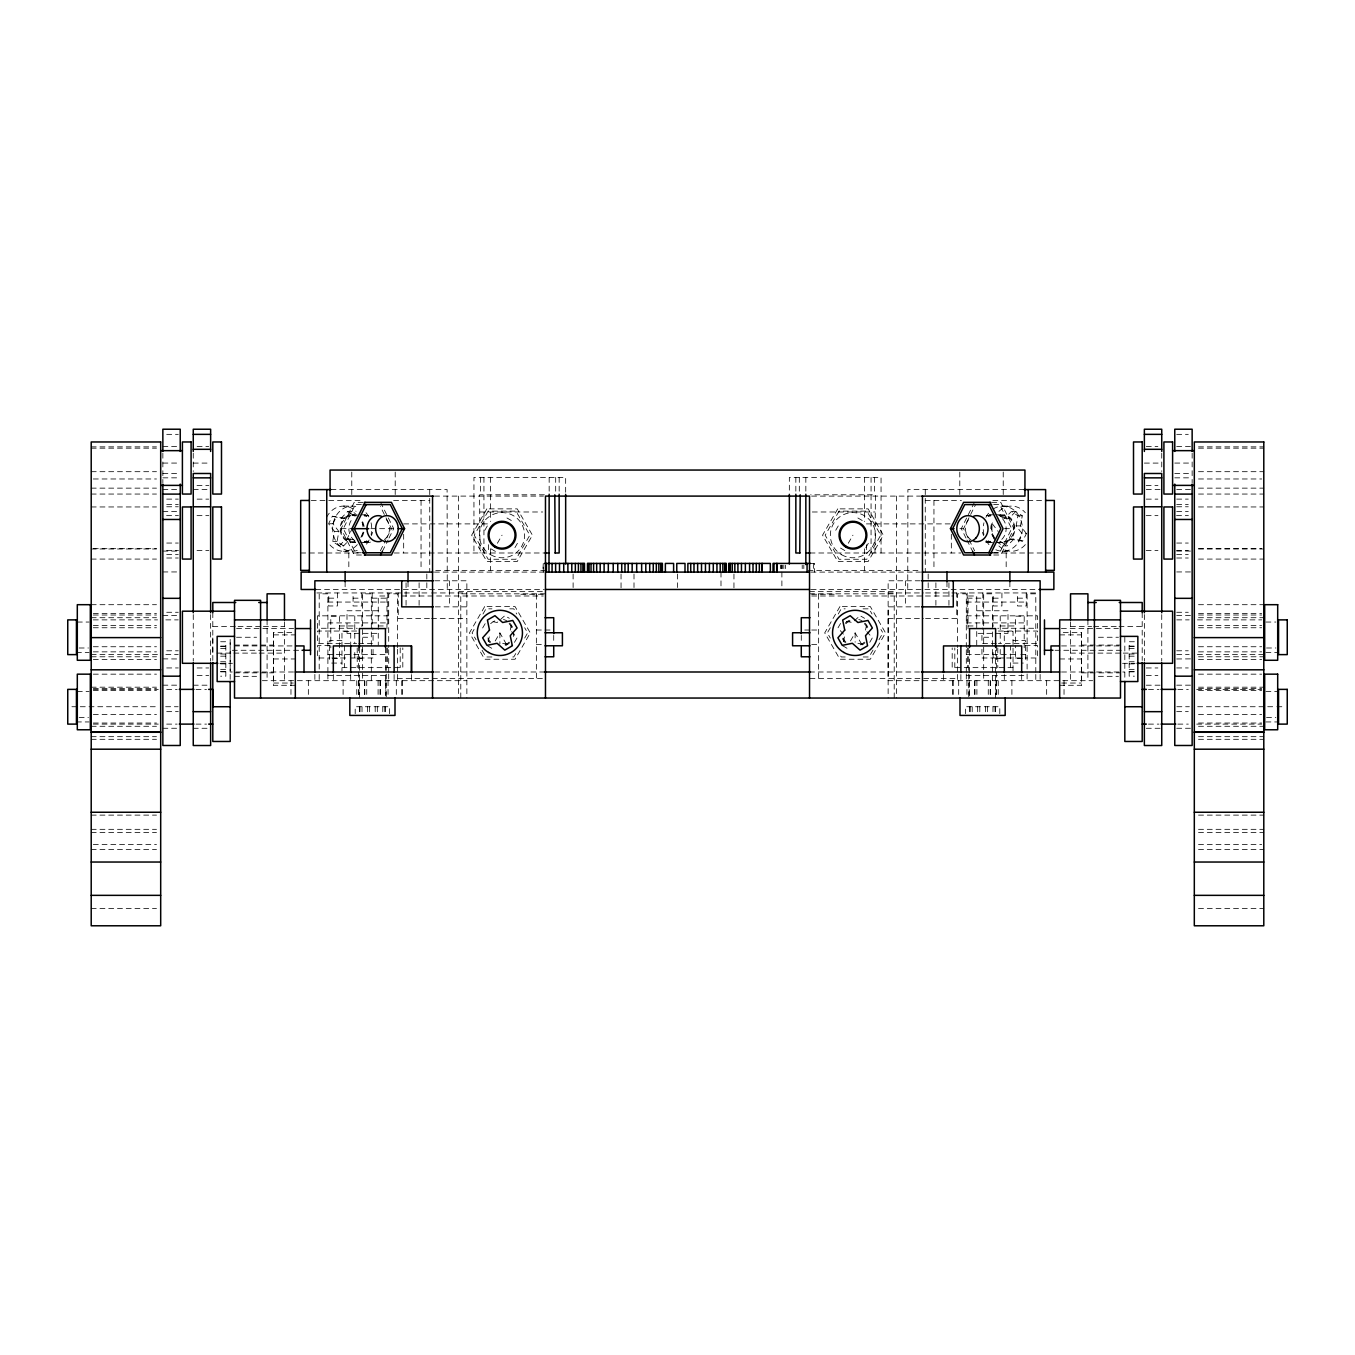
<?xml version="1.0" encoding="UTF-8"?>
<svg xmlns="http://www.w3.org/2000/svg" width="1355" height="1355" viewBox="0 0 1355 1355"><rect width="100%" height="100%" fill="white"/><g stroke="black" fill="none" stroke-linecap="round" stroke-linejoin="round"><path stroke-width="0.75" stroke-dasharray="5 3.75" d="M212.803 660.41L212.803 637.257M230.181 679.363L230.181 637.257M295.322 685.291L273.608 685.291L273.608 632.633L295.322 632.633M954.801 667.642L954.801 647.91M968.689 647.91L968.689 698.045M969.553 695.945L969.553 674.892M969.553 672.791L969.553 647.91M995.62 698.045L995.62 674.892M995.62 672.791L995.62 647.91M996.484 645.929L996.484 698.045M1010.39 667.642L1010.39 645.929M1059.678 685.291L1081.392 685.291L1081.392 632.633L1059.678 632.633M874.974 552.992L875.415 494.795L810.629 494.795M353.74 539.883L350.251 539.053L343.577 545.896L339.241 545.896L332.72 541.543L334.516 531.465L328.588 523.758L332.348 516.221L345.44 518.288L352.114 511.462L355.366 513.63M343.577 545.896L337.056 541.543L338.852 531.465L332.94 523.758L328.588 523.758M996.382 541.543L1002.886 545.896L1009.56 539.053L1022.652 541.119L1026.413 533.599L1022.06 533.599L1016.148 525.892L1017.944 515.798L1011.423 511.462L1004.749 518.288L1001.26 517.475M1026.413 533.599L1020.484 525.892L1022.28 515.798L1015.759 511.462L1011.423 511.462M488.257 641.745L489.494 635.681M510.259 630.126L511.496 624.062M843.504 641.745L844.741 635.681M865.506 630.126L866.743 624.062M332.94 523.758L336.701 516.221M361.463 555.008L354.214 555.008L341.054 528.67L354.214 502.349L363.276 502.349M346.541 539.968L352.181 528.67M360.87 537.359L362.75 533.599M380.349 550.892L385.904 539.781M386.836 537.935L391.46 528.67L380.349 506.465M382.432 551.248L388.072 539.968M389.004 538.071L393.712 528.67L380.552 502.349M974.448 502.349L961.288 528.67L965.996 538.071M968.164 537.935L963.541 528.67L975.583 504.602M991.725 502.349L1000.786 502.349L1013.947 528.67L1000.786 555.008L993.537 555.008M1018.299 541.119L1022.06 533.599M484.836 530.262L489.172 522.742M497.387 543.253L502.044 535.191M514.917 547.64L519.253 540.12M474.064 629.465L472.082 632.904L476.045 639.78M482.99 614.001L485.971 608.835L491.933 608.835M482.651 627.975L485.259 623.469M495.219 640.966L499.876 632.904L506.38 644.184M514.477 642.338L517.085 637.832L511.614 631.667M515.764 653.533L513.765 656.972L509.802 656.972M524.69 638.07L527.671 632.904L524.69 627.755M835.747 530.262L840.083 522.742M848.298 543.253L852.956 535.191M865.828 547.64L870.164 540.12M830.31 627.755L827.329 632.904L830.31 638.07M838.254 614.001L841.235 608.835L845.198 608.835M840.523 623.469L837.915 627.975L843.386 634.14M850.466 640.966L855.124 632.904L861.645 644.184M869.741 642.338L872.349 637.832L866.878 631.667M872.993 650.095L869.029 656.972L863.067 656.972M878.955 639.78L882.918 632.904L880.936 629.465M332.348 516.221L341.087 518.288L347.761 511.462L352.114 511.462M339.241 545.896L345.915 539.053L350.251 539.053M1004.749 518.288L1009.085 518.288L1015.759 511.462M1002.886 545.896L1007.239 545.896L1013.913 539.053L1022.652 541.119M166.716 434.345L178.301 434.345M1176.699 434.345L1188.284 434.345M162.854 446.456L178.301 446.456M197.119 446.473L208.704 446.473M1146.296 446.473L1157.881 446.473M1176.699 446.456L1192.146 446.456M91.208 446.862L156.486 446.862M1198.514 446.862L1263.792 446.862M91.208 448.166L156.486 448.166M1198.514 448.166L1263.792 448.166M162.854 463.071L180.232 463.071M193.257 463.088L210.635 463.088M1144.365 463.088L1161.743 463.088M1174.768 463.071L1192.146 463.071M91.208 471.692L156.486 471.692M1198.514 471.692L1263.792 471.692M162.854 473.471L180.232 473.471M1174.768 473.471L1192.146 473.471M162.854 477.841L180.232 477.841M1174.768 477.841L1192.146 477.841M93.309 478.976L156.486 478.976M1198.514 478.976L1261.691 478.976M197.017 485.378L208.856 485.378M1146.144 485.378L1157.983 485.378M91.208 488.139L156.486 488.139M1198.514 488.139L1263.792 488.139M162.854 489.528L178.301 489.528M193.257 489.545L208.704 489.545M330.976 489.595L447.099 489.595L447.252 589.476M1024.024 489.595L907.901 489.595L907.748 589.476M1146.296 489.545L1161.743 489.545M1176.699 489.528L1192.146 489.528M91.208 494.05L156.486 494.05M1198.514 494.05L1263.792 494.05M544.371 494.795L479.585 494.795L480.026 552.992M434.565 496.099L543.406 496.099M811.594 496.099L920.435 496.099M166.716 499.114L178.301 499.114M197.119 499.131L208.704 499.131M1146.296 499.131L1157.881 499.131M1176.699 499.114L1188.284 499.114M311.243 500.452L362.175 500.452M393.594 500.452L429.738 500.452M925.262 500.452L961.406 500.452M992.825 500.452L1043.756 500.452M166.716 504.568L178.301 504.568M361.362 504.602L355.349 504.602L343.306 528.67L355.349 552.755L361.362 552.755M993.638 504.602L999.651 504.602L1011.694 528.67L999.651 552.755L993.638 552.755M1176.699 504.568L1188.284 504.568M343.493 506.093L352.181 506.093M1002.819 506.093L1011.508 506.093M166.716 506.77L178.301 506.77M1176.699 506.77L1188.284 506.77M91.208 506.956L156.486 506.956M1198.514 506.956L1263.792 506.956M162.854 511.394L178.301 511.394M1176.699 511.394L1188.284 511.394M480.026 511.987L542.711 511.987M812.289 511.987L874.974 511.987M352.181 514.781L359.126 514.781M360.87 514.781L367.391 514.781A13.906 12.043 -90 0 0 364.275 515.256M994.13 514.781L987.609 514.781A13.906 12.043 -90 0 1 990.725 515.256M995.874 514.781L1002.819 514.781M166.614 515.645L178.454 515.645M197.017 515.645L208.856 515.645M352.181 515.645L358.618 515.798M364.444 515.645L368.543 515.645M986.457 515.645L990.556 515.645M998.72 515.645L1002.819 515.645M1017.944 515.798L1022.28 515.798M1146.144 515.645L1157.983 515.645M1176.547 515.645L1188.386 515.645M341.087 518.288L345.44 518.288M403.671 523.894L488.579 523.894M866.421 523.894L951.329 523.894M1016.148 525.892L1020.484 525.892M341.054 528.67L354.18 528.67M370.864 528.67L395.084 528.67M959.916 528.67L963.541 528.67M1004.445 528.67L1013.947 528.67M334.516 531.465L338.852 531.465M1009.56 539.053L1013.913 539.053M332.72 541.543L337.056 541.543M364.444 541.712L368.543 541.712M986.457 541.712L990.556 541.712M352.181 542.576L355.654 542.576M360.87 542.576L367.391 542.576M987.609 542.576L994.13 542.576M995.874 542.576L1002.819 542.576M166.716 543.05L178.301 543.05M1176.699 543.05L1188.284 543.05M93.309 548.673L156.486 548.673M1198.514 548.673L1261.691 548.673M91.208 548.978L156.486 548.978M1198.514 548.978L1263.792 548.978M166.614 550.384L178.454 550.384M197.017 550.384L208.856 550.384M1146.144 550.384L1157.983 550.384M1176.547 550.384L1188.386 550.384M162.854 551.079L178.301 551.079M1176.699 551.079L1192.146 551.079M343.493 551.265L352.181 551.265M1002.819 551.265L1011.508 551.265M300.691 552.992L361.65 552.992M394.22 552.992L544.964 552.992M810.036 552.992L960.78 552.992M993.351 552.992L1054.309 552.992M166.716 554.635L178.301 554.635M1176.699 554.635L1188.284 554.635M166.716 558.006L178.301 558.006M1176.699 558.006L1188.284 558.006M91.208 559.073L156.486 559.073M1198.514 559.073L1263.792 559.073M811.001 563.426L814.626 563.426L814.626 572.098M435.751 570.37L547.064 570.37M807.936 570.37L919.249 570.37M162.854 571.946L178.301 571.946M1176.699 571.946L1192.146 571.946M434.43 572.098L543.846 572.098M811.001 572.098L920.57 572.098M434.769 580.787L466.865 580.787L466.865 698.045M920.231 580.787L888.135 580.787L888.135 698.045M315.8 589.476L543.846 589.476M811.154 589.476L1039.2 589.476M458.617 591.644L545.472 591.644M809.528 591.644L896.383 591.644M316.85 592.948L429.433 592.948M431.517 592.948L466.865 592.948M888.135 592.948L923.483 592.948M925.567 592.948L1038.15 592.948M545.472 593.829L460.785 593.829L460.785 698.045M809.528 593.829L894.215 593.829L894.215 698.045M543.304 594.252L518.982 594.252L518.982 595.997M811.696 594.252L836.018 594.252L836.018 595.997M401.588 595.997L543.304 595.997M811.696 595.997L953.412 595.997M328.757 598.165L337.446 598.165M353.079 598.165L361.768 598.165M372.185 598.165L387.818 598.165M967.182 598.165L982.815 598.165M993.232 598.165L1001.921 598.165M1017.554 598.165L1026.243 598.165M327.893 602.06L388.699 602.06M966.301 602.06L1027.107 602.06M91.208 604.703L156.486 604.703M1198.514 604.703L1263.792 604.703M435.311 606.854L466.865 606.854M919.689 606.854L888.135 606.854L888.135 680.684L1092.655 680.684M509.802 608.835L513.765 608.835L516.746 614.001M863.067 608.835L869.029 608.835L872.01 614.001M378.265 610.766L346.999 610.766L346.999 633.344L378.265 633.344M976.735 610.766L1008.001 610.766L1008.001 633.344L976.735 633.344M166.716 612.274L178.301 612.274M1176.699 612.274L1188.284 612.274M93.309 613.527L156.486 613.527M1198.514 613.527L1261.691 613.527M93.309 615.018L156.486 615.018M1198.514 615.018L1261.691 615.018M162.854 615.627L178.301 615.543M1176.699 615.543L1192.146 615.627M388.699 615.831L317.476 615.831L317.476 628.263L357.28 628.263M966.301 615.831L1037.524 615.831L1037.524 628.263L997.72 628.263M91.208 617.711L156.486 617.711M1198.514 617.711L1263.792 617.711M429.433 618.473L398.251 618.473L398.251 592.948M431.517 618.473L466.865 618.473M888.135 618.473L923.483 618.473M925.567 618.473L956.749 618.473L956.749 592.948M93.275 619.879L157.536 619.879M165.818 619.879L178.25 619.879M1176.75 619.879L1189.182 619.879M1197.464 619.879L1261.725 619.879M77.303 622.047L89.091 622.047M1265.909 622.047L1275.834 622.047M327.893 622.91L388.699 622.91M966.301 622.91L1027.107 622.91M93.309 625.62L156.486 625.62M1198.514 625.62L1261.691 625.62M339.58 625.959L354.773 625.959M378.265 625.959L386.954 625.959M968.046 625.959L976.735 625.959M1000.227 625.959L1015.42 625.959M212.803 626.586L235.99 626.586M238.09 626.586L261.278 626.586M263.395 626.586L284.465 626.586M1070.535 626.586L1091.605 626.586M1093.722 626.586L1116.91 626.586M1119.01 626.586L1142.197 626.586M93.309 627.755L156.486 627.755M1198.514 627.755L1261.691 627.755M236.566 628.568L293.612 628.568M1061.388 628.568L1118.434 628.568M536.36 630.024L543.304 630.024M545.032 630.024L550.249 630.024M804.751 630.024L809.968 630.024M811.696 630.024L818.64 630.024M356.585 631.04L317.476 631.04L317.476 643.456L356.585 643.456M998.415 631.04L1037.524 631.04L1037.524 643.456L998.415 643.456M273.608 634.885L295.322 634.885M1059.678 634.885L1081.392 634.885M236.515 637.257L256.569 637.257M362.632 637.257L371.321 637.257M983.679 637.257L992.368 637.257M1098.431 637.257L1118.485 637.257M341.968 640.492L329.638 640.492L329.638 663.069M1013.032 640.492L1025.362 640.492L1025.362 663.069M220.628 641.745L225.828 641.745L225.828 676.179L220.628 676.179M1134.372 641.745L1129.172 641.745L1129.172 676.179L1134.372 676.179M358.652 643.456L373.065 643.456L373.065 631.87M996.348 643.456L981.935 643.456L981.935 631.87M536.36 644.472L543.304 644.472M811.696 644.472L818.64 644.472M234.517 645.065L273.608 645.065M1081.392 645.065L1120.483 645.065M329.824 645.556L317.476 645.556L317.476 657.988L329.824 657.988M1025.176 645.556L1037.524 645.556L1037.524 657.988L1025.176 657.988M234.517 645.929L293.476 645.929M1061.524 645.929L1120.483 645.929M220.628 646.098L225.828 646.098M1129.172 646.098L1134.372 646.098M220.628 646.521L225.828 646.521M1129.172 646.521L1134.372 646.521M93.309 646.741L156.486 646.741M1198.514 646.741L1261.691 646.741M79.166 647.995L88.465 647.995M1266.535 647.995L1275.834 647.995M220.628 648.588L225.828 648.588M1129.172 648.588L1134.372 648.588M232.349 650.281L299.963 650.281M1055.037 650.281L1122.651 650.281M166.716 650.79L178.301 650.79M1176.699 650.79L1188.284 650.79M93.309 651.857L156.486 651.857M1198.514 651.857L1261.691 651.857M76.439 652.449L89.091 652.449M1265.909 652.449L1278.561 652.449M217.02 653.11L231.773 653.11M233.873 653.11L257.06 653.11M259.178 653.11L284.465 653.11M1070.535 653.11L1095.822 653.11M1097.94 653.11L1121.127 653.11M1123.227 653.11L1137.98 653.11M220.628 654.042L225.828 654.042M1129.172 654.042L1134.372 654.042M91.208 654.617L157.536 654.617M165.818 654.617L178.25 654.617M327.893 654.516L334.177 654.516M336.277 654.516L388.699 654.516M966.301 654.516L1018.723 654.516M1020.823 654.516L1027.107 654.516M1176.75 654.617L1189.182 654.617M1197.464 654.617L1263.792 654.617M220.628 656.176L225.828 656.176M1129.172 656.176L1134.372 656.176M91.208 656.785L156.486 656.785M491.933 656.972L485.971 656.972L482.007 650.095M845.198 656.972L841.235 656.972L839.236 653.533M1198.514 656.785L1263.792 656.785M331.873 657.988L348.354 657.988M350.42 657.988L373.065 657.988L373.065 648.672M1004.58 657.988L981.935 657.988L981.935 648.672M1006.646 657.988L1023.127 657.988M332.568 658.327L339.58 658.327L339.58 649.248M1022.432 658.327L1015.42 658.327L1015.42 649.248M162.854 658.869L178.301 658.97M273.608 658.97L295.322 658.97M1059.678 658.97L1081.392 658.97M1176.699 658.97L1192.146 658.869M93.309 659.479L156.486 659.479M1198.514 659.479L1261.691 659.479M220.628 661.748L225.828 661.748M1129.172 661.748L1134.372 661.748M331.687 663.069L341.968 663.069M1013.032 663.069L1023.313 663.069M219.933 663.306L232.433 663.306M1122.567 663.306L1135.067 663.306M220.628 663.882L225.828 663.882M1129.172 663.882L1134.372 663.882M342.019 667.642L402.808 667.642L402.808 647.91M1012.981 667.642L952.192 667.642L952.192 647.91M166.716 667.947L178.301 667.947M197.119 667.964L208.704 667.964M1146.296 667.964L1157.881 667.964M1176.699 667.947L1188.284 667.947M220.628 669.353L225.828 669.353M1129.172 669.353L1134.372 669.353M220.628 671.419L225.828 671.419M1129.172 671.419L1134.372 671.419M220.628 671.843L225.828 671.843M1129.172 671.843L1134.372 671.843M293.476 671.995L230.181 671.995L230.181 639.052M434.684 671.995L544.473 671.995M809.528 671.995L920.316 671.995M1061.524 671.995L1124.819 671.995M234.517 672.859L273.608 672.859M1081.392 672.859L1120.483 672.859M93.309 674.163L156.486 674.163M1198.514 674.163L1261.691 674.163M197.119 675.62L208.704 675.62M327.893 675.383L388.699 675.383M966.301 675.383L1027.107 675.383M1146.296 675.62L1157.881 675.62M234.517 676.331L256.569 676.331M1098.431 676.331L1118.485 676.331M397.388 678.516L545.032 678.516M809.968 678.516L957.612 678.516M262.345 680.684L466.865 680.684M273.608 683.039L293.341 683.039M1061.659 683.039L1081.392 683.039M162.854 685.173L178.301 685.173M193.257 685.19L208.704 685.19M1146.296 685.19L1161.743 685.19M1176.699 685.173L1192.146 685.173M91.208 687.188L156.486 687.188M1198.514 687.188L1263.792 687.188M93.309 688.594L156.486 688.594M1198.514 688.594L1261.691 688.594M93.292 689.373L158.298 689.373M166.682 689.373L177.166 689.373M196.035 689.373L206.519 689.373M1148.481 689.373L1158.965 689.373M1177.834 689.373L1188.318 689.373M1196.702 689.373L1261.708 689.373M93.309 690.457L156.486 690.457M1198.514 690.457L1261.691 690.457M77.303 691.541L89.091 691.541M1265.909 691.541L1277.697 691.541M71.917 706.734L78.167 706.734M80.25 706.734L157.316 706.734M165.649 706.734L178.149 706.734M1176.851 706.734L1189.351 706.734M1197.685 706.734L1274.75 706.734M1276.833 706.734L1283.083 706.734M166.716 711.646L178.301 711.646M1176.699 711.646L1188.284 711.646M93.309 714.424L156.486 714.424M1198.514 714.424L1261.691 714.424M79.166 717.489L88.465 717.489M1266.535 717.489L1275.834 717.489M76.439 721.944L89.091 721.944M1265.909 721.944L1278.561 721.944M93.309 723.028L156.486 723.028M1198.514 723.028L1261.691 723.028M93.292 724.112L158.298 724.112M166.682 724.112L177.166 724.112M196.035 724.112L206.519 724.112M1148.481 724.112L1158.965 724.112M1177.834 724.112L1188.318 724.112M1196.702 724.112L1261.708 724.112M91.208 726.28L156.486 726.28M1198.514 726.28L1263.792 726.28M162.854 728.262L178.301 728.262M193.257 728.279L208.704 728.279M1146.296 728.279L1161.743 728.279M1176.699 728.262L1192.146 728.262M91.208 736.68L156.486 736.68M1198.514 736.68L1263.792 736.68M91.208 739.305L156.486 739.305M1198.514 739.305L1263.792 739.305M91.208 815.117L156.486 815.117M1198.514 815.117L1263.792 815.117M91.208 829.328L156.486 829.328M1198.514 829.328L1263.792 829.328M91.208 832.427L156.486 832.427M1198.514 832.427L1263.792 832.427M93.309 844.487L156.486 844.487M1198.514 844.487L1261.691 844.487M91.208 849.517L156.486 849.517M1198.514 849.517L1263.792 849.517M91.208 908.426L156.486 908.426M1198.514 908.426L1263.792 908.426M846.282 621.284L852.346 622.521L860.052 615.695L864.558 618.303M857.901 643.286L863.965 644.523M493.051 621.691L497.099 622.521L504.805 615.695L509.311 618.303M502.654 643.286L512.749 645.353M1000.346 516.221L1009.085 518.288M345.915 539.053L354.654 541.119M857.884 517.983L863.897 521.455M840.507 548.064L846.519 551.536M842.674 645.776L850.195 650.129M506.973 517.983L514.494 522.319M491.103 548.927L495.608 551.536M487.427 645.776L494.948 650.129M1000.718 541.543L1007.239 545.896M347.761 511.462L354.282 515.798M992.25 523.758L998.161 531.465M969.096 539.781L974.652 550.892M966.928 539.968L972.568 551.248M1192.146 453.197L1192.146 482.787M1161.743 453.214L1161.743 471.506M1161.743 614.594L1161.743 661.155M1144.365 614.594L1144.365 661.155M1142.197 612.68L1142.197 660.41M1124.819 637.257L1124.819 679.363M1087.913 619.879L1087.913 680.684M1081.392 632.633L1081.392 685.291M1070.535 621.826L1070.535 680.684M1064.031 680.684L1064.031 696.114M1046.653 680.684L1046.653 696.114M1040.132 674.417L1040.132 680.684M1035.796 672.402L1035.796 593.829L1027.107 593.829L1027.107 672.402M1035.796 674.468L1035.796 680.684M1027.107 673.977L1027.107 680.684M1026.243 592.948L1026.243 605.973L1017.554 605.973L1017.554 592.948M1024.194 647.792L1024.194 616.169L1015.42 616.169L1015.42 647.792M1021.67 674.553L1021.67 680.684M1013.032 670.691L1013.032 631.362L1004.275 631.362L1004.275 646.979M1011.897 680.684L1011.897 698.045M1009.882 581.752L1009.882 589.476M1006.172 552.992L1006.172 570.37M1004.309 674.553L1004.309 680.684M1003.225 472.048L1003.225 496.099M1001.921 592.948L1001.921 605.973L993.232 605.973L993.232 592.948M1000.227 615.848L1000.227 642.897M1000.227 649.435L1000.227 658.666L993.096 658.666L993.096 649.435M999.804 713.679L999.804 706.734L965.37 706.734L965.37 713.679M998.229 680.684L998.229 698.045M997.788 647.91L997.788 667.642M996.01 680.684L996.01 698.045M995.468 706.734L995.468 713.679M995.027 706.734L995.027 713.679M993.096 615.848L993.096 626.552M992.978 706.734L992.978 713.679M992.368 680.684L992.368 593.829L983.679 593.829L983.679 680.684M990.556 680.684L990.556 698.045M990.183 680.684L990.183 698.045M988.269 680.684L988.269 698.045M987.507 706.734L987.507 713.679M985.373 706.734L985.373 713.679M982.815 592.948L982.815 629.431M979.801 706.734L979.801 713.679M977.666 706.734L977.666 713.679M976.735 645.234L976.735 595.997L968.046 595.997L968.046 628.788M976.904 680.684L976.904 698.045M974.99 680.684L974.99 698.045M974.618 680.684L974.618 698.045M972.213 706.734L972.213 713.679M970.146 706.734L970.146 713.679M969.723 706.734L969.723 713.679M969.164 680.684L969.164 698.045M967.385 647.91L967.385 667.642M967.182 592.948L967.182 627.399M966.945 680.684L966.945 698.045M966.301 647.588L966.301 593.829L957.612 593.829L957.612 647.588M966.301 649.655L966.301 672.402M966.301 673.977L966.301 680.684M960.881 674.553L960.881 680.684M959.797 472.048L959.797 496.099M958.696 680.684L958.696 698.045M957.612 649.231L957.612 672.402M957.612 674.468L957.612 680.684M953.276 680.684L953.276 698.045M952.413 680.684L952.413 698.045M951.329 534.293L951.329 552.992M948.94 582.802L948.94 606.854M946.976 581.752L946.976 589.476M943.503 674.553L943.503 680.684M935.899 582.802L935.899 606.854M933.951 500.452L933.951 570.37M928.175 574.029L928.175 589.476M925.262 489.595L925.262 572.098M905.513 580.787L905.513 606.854M896.383 496.099L896.383 698.045M881.055 552.992L881.055 477.434L789.338 477.434L789.338 492.221M874.534 477.434L874.534 494.795M871.062 477.434L871.062 552.992M866.421 544.676L866.421 552.992M864.558 477.434L864.558 521.506M864.558 548.792L864.558 570.37M855.124 632.904L855.124 642.219M818.64 594.252L818.64 678.516M813.644 563.426L813.644 572.098M805.835 477.434L805.835 492.119M803.82 565.154L803.82 568.626M802.211 565.154L802.211 568.626M801.279 635.376L801.279 643.506M799.315 477.434L799.315 494.795M795.842 477.434L795.842 492.119M785.527 565.154L785.527 568.626M783.834 565.154L783.834 568.626M782.479 565.154L782.479 568.626M781.886 572.098L781.886 587.545M781.564 565.154L781.564 568.626M781.276 565.154L781.276 568.626M780.666 565.154L780.666 568.626M733.953 574.029L733.953 589.476M720.995 572.098L720.995 587.545M677.5 574.029L677.5 587.545M634.005 574.029L634.005 587.545M621.047 574.029L621.047 589.476M573.114 574.029L573.114 587.545M565.662 492.221L565.662 477.434L473.945 477.434L473.945 552.992M559.158 477.434L559.158 492.119M555.686 477.434L555.686 494.795M553.721 635.376L553.721 643.506M549.165 477.434L549.165 492.119M543.27 572.098L543.27 563.426L542.864 572.098M536.36 594.252L536.36 678.516M499.876 632.904L499.876 644.082M490.442 477.434L490.442 521.506M490.442 548.792L490.442 570.37M488.579 544.676L488.579 552.992M483.938 477.434L483.938 552.992M480.466 477.434L480.466 494.795M458.617 496.099L458.617 698.045M449.487 580.787L449.487 606.854M429.738 489.595L429.738 572.098M426.825 574.029L426.825 589.476M421.049 500.452L421.049 570.37M419.102 582.802L419.102 606.854M411.497 674.553L411.497 680.684M408.024 581.752L408.024 589.476M406.06 582.802L406.06 606.854M403.671 534.293L403.671 552.992M402.587 680.684L402.587 698.045M401.724 680.684L401.724 698.045M400.199 647.91L400.199 667.642M397.388 647.588L397.388 593.829L388.699 593.829L388.699 647.588M397.388 649.231L397.388 672.402M397.388 674.468L397.388 680.684M396.304 680.684L396.304 698.045M395.203 472.048L395.203 496.099M394.119 674.553L394.119 680.684M389.63 713.679L389.63 706.734L355.196 706.734L355.196 713.679M388.699 649.655L388.699 672.402M388.699 673.977L388.699 680.684M388.055 680.684L388.055 698.045M387.818 592.948L387.818 627.399M387.615 647.91L387.615 667.642M386.954 628.788L386.954 595.997L378.265 595.997L378.265 645.234M386.311 647.91L386.311 698.045M385.836 680.684L385.836 698.045M385.447 647.91L385.447 672.791M385.447 674.892L385.447 695.945M385.277 706.734L385.277 713.679M384.854 706.734L384.854 713.679M382.788 706.734L382.788 713.679M380.382 680.684L380.382 698.045M380.01 680.684L380.01 698.045M378.096 680.684L378.096 698.045M377.334 706.734L377.334 713.679M375.2 706.734L375.2 713.679M372.185 592.948L372.185 629.431M371.321 680.684L371.321 593.829L362.632 593.829L362.632 680.684M369.627 706.734L369.627 713.679M367.493 706.734L367.493 713.679M366.731 680.684L366.731 698.045M364.817 680.684L364.817 698.045M364.444 680.684L364.444 698.045M361.904 615.848L361.904 626.552M361.904 649.435L361.904 658.666L354.773 658.666L354.773 649.435M362.022 706.734L362.022 713.679M361.768 592.948L361.768 605.973L353.079 605.973L353.079 592.948M359.973 706.734L359.973 713.679M359.532 706.734L359.532 713.679M359.38 647.91L359.38 672.791M359.38 674.892L359.38 698.045M358.99 680.684L358.99 698.045M358.516 645.929L358.516 698.045M357.212 647.91L357.212 667.642M356.772 680.684L356.772 698.045M354.773 615.848L354.773 642.897M351.775 472.048L351.775 496.099M350.725 646.979L350.725 631.362L341.968 631.362L341.968 670.691M350.691 674.553L350.691 680.684M348.828 552.992L348.828 570.37M345.118 581.752L345.118 589.476M344.61 645.929L344.61 667.642M343.103 680.684L343.103 698.045M339.58 647.792L339.58 616.169L330.806 616.169L330.806 647.792M337.446 592.948L337.446 605.973L328.757 605.973L328.757 592.948M333.33 674.553L333.33 680.684M327.893 672.402L327.893 593.829L319.204 593.829L319.204 672.402M327.893 673.977L327.893 680.684M319.204 674.468L319.204 680.684M314.868 674.417L314.868 680.684M308.347 680.684L308.347 696.114M290.969 680.684L290.969 696.114M284.465 621.826L284.465 680.684M273.608 632.633L273.608 685.291M267.087 619.879L267.087 680.684M212.803 612.68L212.803 653.11M210.635 614.594L210.635 661.155M193.257 453.214L193.257 471.506M193.257 614.594L193.257 661.155M162.854 453.197L162.854 482.787M864.947 642.727A13.906 13.906 0 0 1 862.068 644.946M845.3 642.727A13.906 13.906 0 0 1 841.709 636.511M845.3 623.08A13.906 13.906 0 0 1 851.533 619.489M858.731 619.489A13.906 13.906 0 0 1 862.068 620.878M864.947 623.08A13.906 13.906 0 0 1 868.555 629.313M513.765 632.904A13.906 13.906 0 0 1 513.291 636.511M509.7 642.727A13.906 13.906 0 0 1 503.467 646.335M490.053 642.727A13.906 13.906 0 0 1 487.834 639.848M503.467 619.489A13.906 13.906 0 0 1 506.821 620.878M509.7 623.08A13.906 13.906 0 0 1 513.291 629.313M999.702 515.256A13.906 12.043 90 0 1 1014.844 528.67A13.906 12.043 90 0 1 999.702 542.102M994.299 538.511A13.906 12.043 90 0 1 991.183 532.278M990.776 528.67A13.906 12.043 90 0 1 992.385 521.726M991.013 542.102A13.906 12.043 90 0 1 988.117 540.713M983.713 535.632A13.906 12.043 90 0 1 982.511 532.278M988.117 516.645A13.906 12.043 90 0 1 991.013 515.256M1002.632 518.846A13.906 12.043 90 0 1 1000.142 540.713M362.615 521.726A13.906 12.043 -90 0 1 364.224 528.67M363.818 532.278A13.906 12.043 -90 0 1 360.701 538.511M355.298 542.102A13.906 12.043 -90 0 1 340.156 528.67A13.906 12.043 -90 0 1 355.298 515.256M363.987 515.256A13.906 12.043 -90 0 1 366.883 516.645M372.49 532.278A13.906 12.043 -90 0 1 371.287 535.632M366.883 540.713A13.906 12.043 -90 0 1 363.987 542.102M354.858 540.713A13.906 12.043 -90 0 1 352.368 518.846M366.019 512.715A22.578 19.563 -90 0 1 369.119 517.39M371.084 522.827A22.578 19.563 -90 0 1 371.084 534.514M369.119 539.968A22.578 19.563 -90 0 1 366.019 544.642M357.246 550.486A22.578 19.563 -90 0 1 332.636 528.67A22.578 19.563 -90 0 1 357.246 506.855M326.555 517.39A22.578 19.563 -90 0 1 356.077 511.377M362.395 522.827A22.578 19.563 -90 0 1 362.988 526.705M357.33 544.642A22.578 19.563 -90 0 1 329.671 544.642M361.954 522.166A13.025 11.28 -90 0 1 363.089 525.3M363.089 532.041A13.025 11.28 -90 0 1 361.954 535.191M355.112 541.255A13.025 11.28 -90 0 1 340.901 528.67A13.025 11.28 -90 0 1 355.112 516.086M367.391 541.712A13.025 11.28 -90 0 1 364.461 541.255M364.461 516.086A13.025 11.28 -90 0 1 367.391 515.645M386.226 519.456A13.025 11.28 -90 0 1 383.888 539.968M509.09 642.118A13.025 13.025 0 0 1 503.247 645.488M490.662 642.118A13.025 13.025 0 0 1 487.292 636.274M490.662 623.69A13.025 13.025 0 0 1 496.506 620.319M509.09 623.69A13.025 13.025 0 0 1 512.461 629.533M993.029 509.124A22.578 19.563 -90 0 1 1022.364 528.67A22.578 19.563 -90 0 1 993.029 548.233M988.981 544.642A22.578 19.563 -90 0 1 985.881 539.968M983.916 534.514A22.578 19.563 -90 0 1 983.916 522.827M985.881 517.39A22.578 19.563 -90 0 1 988.981 512.715M998.923 511.377A22.578 19.563 -90 0 1 1025.329 512.715M1025.329 544.642A22.578 19.563 -90 0 1 998.923 545.98M994.57 539.968A22.578 19.563 -90 0 1 992.605 522.827M999.888 516.086A13.025 11.28 -90 0 1 1014.099 528.67A13.025 11.28 -90 0 1 999.888 541.255M994.841 537.884A13.025 11.28 -90 0 1 993.046 522.166M990.539 541.255A13.025 11.28 -90 0 1 984.695 541.255M987.609 515.645A13.025 11.28 -90 0 1 990.539 516.086M971.112 539.968A13.025 11.28 -90 0 1 971.112 517.39M864.338 642.118A13.025 13.025 0 0 1 858.494 645.488M845.91 642.118A13.025 13.025 0 0 1 842.539 636.274M845.91 623.69A13.025 13.025 0 0 1 851.753 620.319M864.338 623.69A13.025 13.025 0 0 1 867.708 629.533M990.725 542.102A13.906 12.043 -90 0 1 984.492 542.102M370.508 542.102A13.906 12.043 -90 0 1 364.275 542.102M486.852 508.87L471.642 535.191L486.852 561.512L517.237 561.512L532.447 535.191L517.237 508.87L486.852 508.87M488.156 511.123L474.25 535.191L488.156 559.259L515.95 559.259L529.839 535.191L515.95 511.123L488.156 511.123M484.667 606.583L469.474 632.904L484.667 659.241L515.069 659.241L530.279 632.904L515.069 606.583L484.667 606.583M837.763 508.87L822.553 535.191L837.763 561.512L868.148 561.512L883.358 535.191L868.148 508.87L837.763 508.87M839.05 511.123L825.161 535.191L839.05 559.259L866.844 559.259L880.75 535.191L866.844 511.123L839.05 511.123M839.931 606.583L824.721 632.904L839.931 659.241L870.333 659.241L885.526 632.904L870.333 606.583L839.931 606.583M490.747 554.754A22.578 22.578 0 0 0 524.622 535.191A22.578 22.578 0 0 0 490.747 515.628A22.578 22.578 0 0 0 490.747 554.754M841.658 554.754A22.578 22.578 0 0 0 875.533 535.191A22.578 22.578 0 0 0 841.658 515.628A22.578 22.578 0 0 0 841.658 554.754"/><path stroke-width="1.5" d="M212.803 662.51L212.803 706.734L230.181 706.734L230.181 681.463M411.497 645.929L411.497 672.503L411.497 645.929L333.33 645.929L333.33 672.503M960.001 698.045L960.001 715.423L1005.173 715.423L1005.173 698.045M969.553 647.521L969.553 628.568L995.62 628.568L995.62 647.521M800.195 494.795L799.755 552.992M365.071 555.008L351.91 528.67L365.071 502.349M366.206 504.602L354.18 528.67L366.206 552.755M380.552 555.008L382.432 551.248M364.343 502.349L391.409 502.349L404.569 528.67L391.409 555.008L364.343 555.008M990.657 555.008L963.591 555.008L950.431 528.67L963.591 502.349L990.657 502.349M988.794 552.755L1000.82 528.67L988.794 504.602M989.929 555.008L1003.09 528.67L989.929 502.349M193.257 434.362L210.635 434.362M1144.365 434.362L1161.743 434.362M193.257 449.318L210.635 449.318M1144.365 449.318L1161.743 449.318M160.686 450.656L182.4 450.656M1172.6 450.656L1194.314 450.656M193.257 477.858L210.635 477.858M1144.365 477.858L1161.743 477.858M160.686 485.378L182.4 485.378M1172.6 485.378L1194.314 485.378M330.976 489.595L309.38 489.595L309.38 572.098M1024.024 489.595L1045.62 489.595L1045.62 572.098M162.854 494.101L180.232 494.101M1174.768 494.101L1192.146 494.101M433.549 496.099L330.061 496.099L330.061 470.049L1024.939 470.049L1024.939 496.099L921.451 496.099M309.38 500.452L300.691 500.452L300.691 570.37L309.38 570.37M1045.62 500.452L1054.309 500.452L1054.309 570.37L1045.62 570.37M363.377 504.602L390.274 504.602L402.316 528.67L390.274 552.755L362.581 552.755M991.623 504.602L964.726 504.602L952.684 528.67L964.726 552.755L992.419 552.755M193.257 506.787L210.635 506.787M1144.365 506.787L1161.743 506.787M162.854 519.473L180.232 519.473M1174.768 519.473L1192.146 519.473M351.91 528.67L368.763 528.67M398.251 528.67L404.569 528.67M950.431 528.67L954.056 528.67M544.964 552.992L549.165 552.992M554.974 552.992L559.158 552.992L559.158 494.219M800.026 552.992L795.842 552.992L795.842 494.219M805.835 552.992L810.036 552.992M544.49 563.426L584.496 563.426L584.496 572.098M810.544 563.426L773.028 563.426L773.028 572.098M432.804 572.098L301.132 572.098L301.132 589.476L315.8 589.476M545.472 572.098L809.528 572.098M922.196 572.098L1053.868 572.098L1053.868 589.476L1039.2 589.476M433.278 580.787L314.868 580.787L314.868 672.351M921.722 580.787L1040.132 580.787L1040.132 672.351M545.32 589.476L809.68 589.476M162.854 598.334L180.232 598.334M1174.768 598.334L1192.146 598.334M235.77 602.501L212.803 602.501L212.803 612.68M258.737 602.501L267.087 602.501M1087.913 602.501L1096.263 602.501M1119.23 602.501L1142.197 602.501L1142.197 612.68M433.278 606.854L401.724 606.854L401.724 580.787M921.722 606.854L953.276 606.854L953.276 580.787M234.517 611.19L182.4 611.19L182.4 663.306L217.85 663.306M1120.483 611.19L1172.6 611.19L1172.6 663.306L1137.15 663.306M545.032 617.711L553.721 617.711L553.721 633.632M809.968 617.711L801.279 617.711L801.279 633.632M234.517 619.879L295.322 619.879L295.322 698.045M1120.483 619.879L1059.678 619.879L1059.678 698.045M295.729 628.568L310.515 628.568M1044.485 628.568L1059.271 628.568M545.032 632.751L562.41 632.751L562.41 645.776L545.032 645.776M809.968 632.751L792.59 632.751L792.59 645.776L809.968 645.776M234.517 636.376L217.156 636.376L217.156 681.548L234.517 681.548M1120.483 636.376L1137.844 636.376L1137.844 681.548L1120.483 681.548M91.208 637.612L160.686 637.612M1194.314 637.612L1263.792 637.612M295.576 645.929L304.011 645.929L304.011 671.995M1059.424 645.929L1050.989 645.929L1050.989 671.995M302.063 650.281L310.515 650.281M1044.485 650.281L1052.937 650.281M545.032 656.785L553.721 656.785L553.721 647.029M809.968 656.785L801.279 656.785L801.279 647.029M91.208 669.81L160.686 669.81M1194.314 669.81L1263.792 669.81M295.322 671.995L433.566 671.995M544.473 671.995L810.527 671.995M921.434 671.995L1059.678 671.995M162.854 676.179L180.232 676.179M1174.768 676.179L1192.146 676.179M179.267 689.373L193.934 689.373M208.619 689.373L212.803 689.373L212.803 741.473L230.181 741.473L230.181 706.734M1142.197 689.373L1146.381 689.373M1161.066 689.373L1175.734 689.373M1124.819 706.734L1142.197 706.734M193.257 711.663L210.635 711.663M1144.365 711.663L1161.743 711.663M179.267 724.112L193.934 724.112M208.619 724.112L212.803 724.112M1142.197 724.112L1146.381 724.112M1161.066 724.112L1175.734 724.112M91.208 732.056L160.686 732.056M1194.314 732.056L1263.792 732.056M91.208 732.276L160.686 732.276M1194.314 732.276L1263.792 732.276M91.208 749.196L160.686 749.196M1194.314 749.196L1263.792 749.196M91.208 812.255L160.686 812.255M1194.314 812.255L1263.792 812.255M91.208 862.034L160.686 862.034M1194.314 862.034L1263.792 862.034M91.208 895.35L160.686 895.35M1194.314 895.35L1263.792 895.35M972.568 551.248L974.448 555.008M554.805 494.795L555.245 552.992M1192.146 451.435L1192.146 429.213L1174.768 429.213L1174.768 451.435M1192.146 484.108L1192.146 745.487L1174.768 745.487L1174.768 484.108M1161.743 451.452L1161.743 429.23L1144.365 429.23L1144.365 451.452M1161.743 612.765L1161.743 473.488L1144.365 473.488L1144.365 612.765M1161.743 662.985L1161.743 745.521L1144.365 745.521L1144.365 662.985M1142.197 662.51L1142.197 741.473L1124.819 741.473L1124.819 681.463M1094.417 698.045L1094.417 600.333L1120.483 600.333L1120.483 698.045L234.517 698.045L234.517 600.333L260.583 600.333L260.583 698.045M1087.913 619.879L1087.913 593.829L1070.535 593.829L1070.535 619.726M1044.485 619.879L1044.485 654.617M1028.242 489.595L1028.242 572.098M1021.67 672.503L1021.67 645.929L943.503 645.929L943.503 672.503M1009.882 572.098L1009.882 581.752M1004.309 645.929L1004.309 672.503M960.881 645.929L960.881 672.503M946.976 572.098L946.976 581.752M922.45 496.099L922.45 698.045M809.528 698.045L809.528 496.099L545.472 496.099L545.472 698.045M807.072 563.426L807.072 572.098M805.835 494.219L805.835 564.578M789.338 494.321L789.338 564.036M777.093 563.426L777.093 572.098M776.686 563.426L776.686 572.098M773.993 563.426L773.993 572.098M770.334 572.098L770.334 563.426L728.719 563.426L728.719 572.098M762.103 563.426L762.103 572.098M762.086 563.426L762.086 572.098M759.342 563.426L759.342 572.098M756.293 563.426L756.293 572.098M753.007 563.426L753.007 572.098M749.569 563.426L749.569 572.098M745.369 563.426L745.369 572.098M741.456 563.426L741.456 572.098M737.916 563.426L737.916 572.098M734.833 563.426L734.833 572.098M732.276 563.426L732.276 572.098M730.328 563.426L730.328 572.098M729.109 563.426L729.109 572.098M726.212 572.098L726.212 563.426L687.866 563.426L687.866 572.098M725.857 563.426L725.857 572.098M724.739 563.426L724.739 572.098M722.859 563.426L722.859 572.098M720.199 563.426L720.199 572.098M716.947 563.426L716.947 572.098M713.289 563.426L713.289 572.098M709.41 563.426L709.41 572.098M705.464 563.426L705.464 572.098M701.517 563.426L701.517 572.098M697.639 563.426L697.639 572.098M693.997 563.426L693.997 572.098M690.728 563.426L690.728 572.098M685.003 572.098L685.003 563.426L676.772 563.426L676.772 572.098M673.604 572.098L673.604 563.426L665.373 563.426L665.373 572.098M662.392 572.098L662.392 563.426L587.477 563.426L587.477 572.098M661.985 563.426L661.985 572.098M660.766 563.426L660.766 572.098M658.852 563.426L658.852 572.098M656.328 563.426L656.328 572.098M653.262 563.426L653.262 572.098M649.706 563.426L649.706 572.098M645.793 563.426L645.793 572.098M641.643 563.426L641.643 572.098M636.681 563.426L636.681 572.098M632.158 563.426L632.158 572.098M628.212 563.426L628.212 572.098M624.977 563.426L624.977 572.098M621.725 563.426L621.725 572.098M617.745 563.426L617.745 572.098M613.222 563.426L613.222 572.098M608.31 563.426L608.31 572.098M604.11 563.426L604.11 572.098M600.197 563.426L600.197 572.098M596.674 563.426L596.674 572.098M593.592 563.426L593.592 572.098M591.034 563.426L591.034 572.098M589.103 563.426L589.103 572.098M587.884 563.426L587.884 572.098M584.09 563.426L584.09 572.098M582.87 563.426L582.87 572.098M580.939 563.426L580.939 572.098M578.416 563.426L578.416 572.098M575.35 563.426L575.35 572.098M571.793 563.426L571.793 572.098M567.88 563.426L567.88 572.098M565.662 494.321L565.662 564.036M563.731 563.426L563.731 572.098M559.513 563.426L559.513 572.098M555.618 563.426L555.618 572.098M552.078 563.426L552.078 572.098M549.165 494.219L548.978 572.098M546.421 563.426L546.421 572.098M432.55 496.099L432.55 698.045M408.024 572.098L408.024 581.752M394.999 698.045L394.999 715.423L349.827 715.423L349.827 698.045M394.119 645.929L394.119 672.503M385.447 647.521L385.447 628.568L359.38 628.568L359.38 647.521M350.691 645.929L350.691 672.503M345.118 572.098L345.118 581.752M326.758 489.595L326.758 572.098M310.515 619.879L310.515 654.617M284.465 619.726L284.465 593.829L267.087 593.829L267.087 619.879M210.635 451.452L210.635 429.23L193.257 429.23L193.257 451.452M210.635 612.765L210.635 473.488L193.257 473.488L193.257 612.765M210.635 662.985L210.635 745.521L193.257 745.521L193.257 662.985M180.232 451.435L180.232 429.213L162.854 429.213L162.854 451.435M180.232 484.108L180.232 745.487L162.854 745.487L162.854 484.108M381.161 541.255A13.025 11.28 -90 0 1 366.968 528.67A13.025 11.28 -90 0 1 381.161 516.086M973.839 516.086A13.025 11.28 -90 0 1 988.032 528.67A13.025 11.28 -90 0 1 973.839 541.255M489.494 630.126L482.651 637.832L487.004 645.353L497.099 643.286L504.805 650.129L512.326 645.776L510.259 635.681L517.085 627.975L512.749 620.455L502.654 622.521L494.948 615.695L487.427 620.031L489.494 630.126M844.741 630.126L837.915 637.832L842.251 645.353L852.346 643.286L860.052 650.129L867.573 645.776L865.506 635.681L872.349 627.975L867.996 620.455L857.901 622.521L850.195 615.695L842.674 620.031L844.741 630.126M160.686 441.967L91.208 441.967L91.208 925.787L160.686 925.787L160.686 441.967M191.089 441.967L182.4 441.967L182.4 494.05L191.089 494.05L191.089 441.967M221.492 441.967L212.803 441.967L212.803 494.05L221.492 494.05L221.492 441.967M1142.197 441.967L1133.508 441.967L1133.508 494.05L1142.197 494.05L1142.197 441.967M1172.6 441.967L1163.911 441.967L1163.911 494.05L1172.6 494.05L1172.6 441.967M1263.792 441.967L1194.314 441.967L1194.314 925.787L1263.792 925.787L1263.792 441.967M191.089 506.956L182.4 506.956L182.4 559.073L191.089 559.073L191.089 506.956M221.492 506.956L212.803 506.956L212.803 559.073L221.492 559.073L221.492 506.956M1142.197 506.956L1133.508 506.956L1133.508 559.073L1142.197 559.073L1142.197 506.956M1172.6 506.956L1163.911 506.956L1163.911 559.073L1172.6 559.073L1172.6 506.956M90.328 604.686L77.303 604.686L77.303 660.275L90.328 660.275L90.328 604.686M1277.697 604.686L1264.672 604.686L1264.672 660.275L1277.697 660.275L1277.697 604.686M76.439 619.879L67.75 619.879L67.75 654.617L76.439 654.617L76.439 619.879M1287.25 619.879L1278.561 619.879L1278.561 654.617L1287.25 654.617L1287.25 619.879M90.328 674.163L77.303 674.163L77.303 729.769L90.328 729.769L90.328 674.163M1277.697 674.163L1264.672 674.163L1264.672 729.769L1277.697 729.769L1277.697 674.163M76.439 689.373L67.75 689.373L67.75 724.112L76.439 724.112L76.439 689.373M1287.25 689.373L1278.561 689.373L1278.561 724.112L1287.25 724.112L1287.25 689.373M495.1 547.234A13.906 13.906 0 0 0 515.95 535.191A13.906 13.906 0 0 0 495.1 523.149A13.906 13.906 0 0 0 495.1 547.234M846.011 547.234A13.906 13.906 0 0 0 866.844 535.191A13.906 13.906 0 0 0 846.011 523.149A13.906 13.906 0 0 0 846.011 547.234M394.915 537.884A13.025 11.28 -90 0 0 389.85 516.086A13.025 11.28 -90 0 0 376.029 532.041A13.025 11.28 -90 0 0 394.915 537.884M976.057 537.884A13.025 11.28 -90 0 0 970.993 516.086A13.025 11.28 -90 0 0 957.172 532.041A13.025 11.28 -90 0 0 976.057 537.884M495.524 546.471A13.025 13.025 0 0 0 515.069 535.191A13.025 13.025 0 0 0 495.524 523.911A13.025 13.025 0 0 0 495.524 546.471M846.435 546.471A13.025 13.025 0 0 0 865.981 535.191A13.025 13.025 0 0 0 846.435 523.911A13.025 13.025 0 0 0 846.435 546.471M843.843 652.466A22.578 22.578 0 0 0 877.718 632.904A22.578 22.578 0 0 0 843.843 613.341A22.578 22.578 0 0 0 843.843 652.466M488.579 652.466A22.578 22.578 0 0 0 522.454 632.904A22.578 22.578 0 0 0 488.579 613.341A22.578 22.578 0 0 0 488.579 652.466"/></g></svg>
